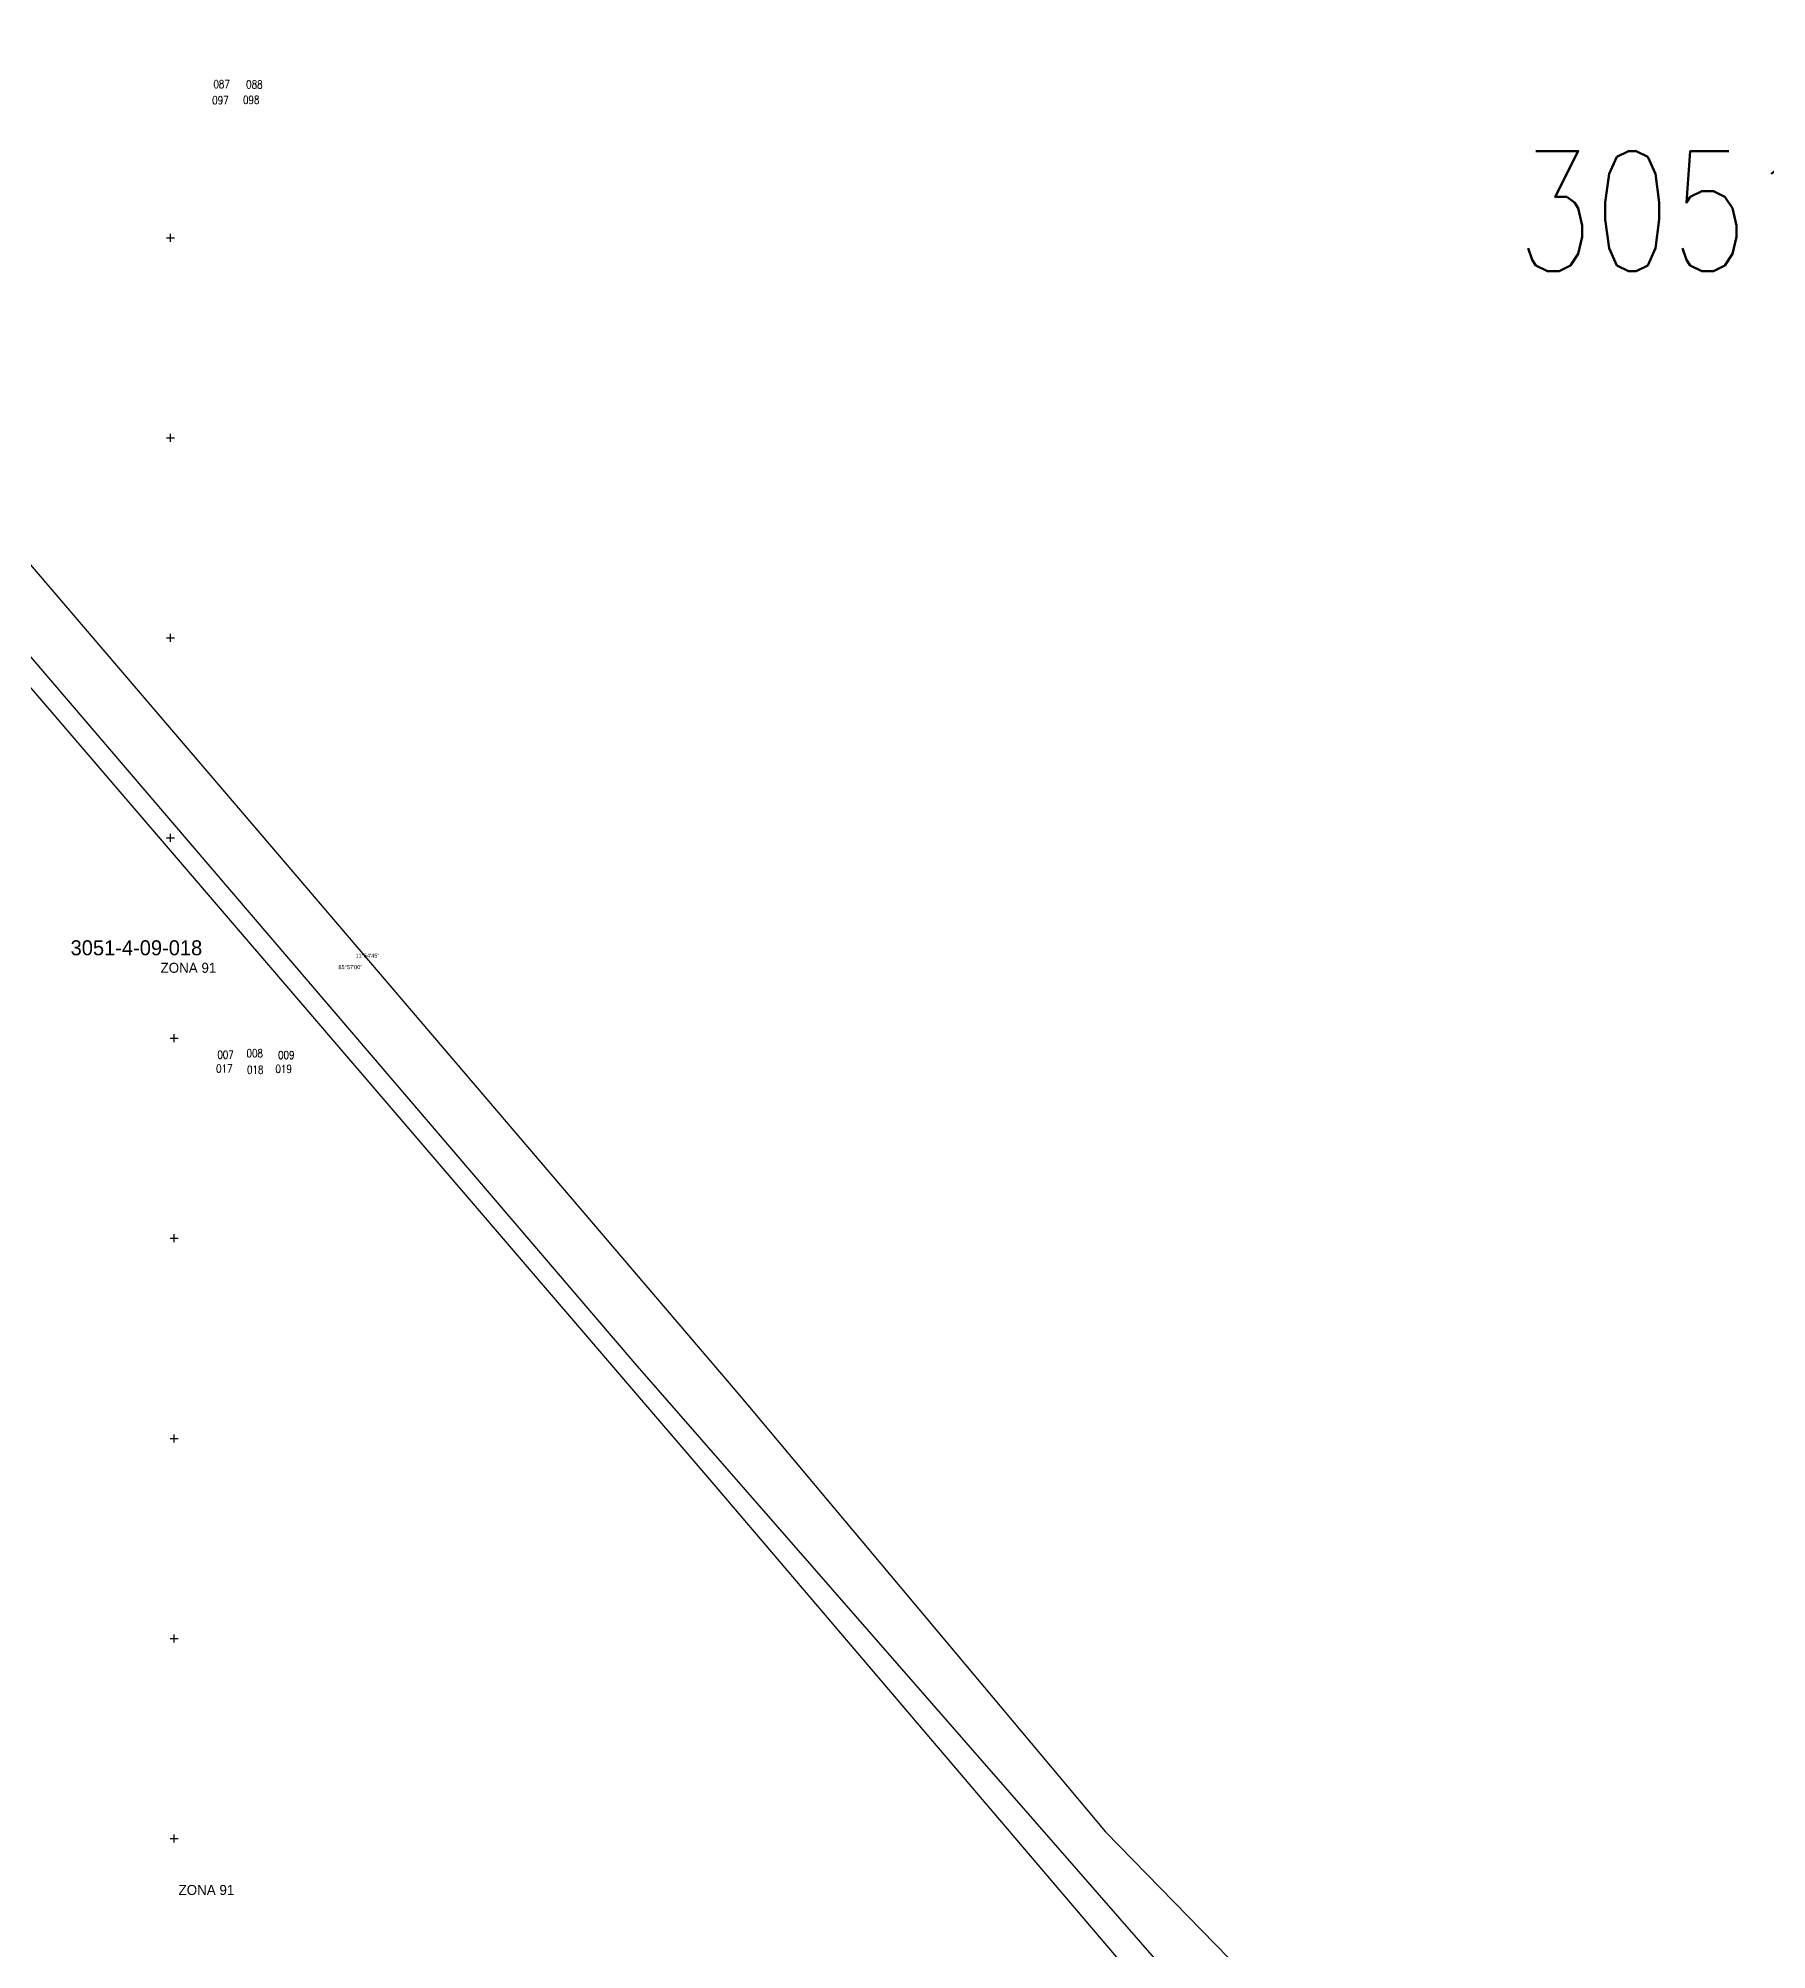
# Model space of a CAD drawing. Header units: metres. Extents: x 619047 to 657292, y 1301217 to 1319844.
# Drawn here: x 649424 to 650288, y 1317774 to 1318729 of the extents above; entities that cross this region are included whole.
import ezdxf
from ezdxf.enums import TextEntityAlignment as Align

# ---------------------------------------------------------------- set-up
doc = ezdxf.new("R2010")
doc.units = ezdxf.units.M
for name, color, linetype in [('1', 7, 'Continuous'), ('10', 7, 'Continuous'), ('2', 1, 'Continuous'), ('20', 7, 'Continuous'), ('42', 7, 'Continuous'), ('5', 7, 'Continuous'), ('7', 7, 'Continuous')]:
    doc.layers.add(name, color=color, linetype=linetype)
doc.layers.add('Nivel 10', color=7, linetype='Continuous', lineweight=0)
doc.layers.add('Nivel 3', color=7, linetype='Continuous', lineweight=0)
doc.styles.add('ROMANS', font='ROMANS', dxfattribs={"height": 0.2})
doc.styles.get("Standard").update_dxf_attribs({"font": 'arial.ttf'})
doc.styles.add('Style-ENGINEERING', font='ENGINEERING.shx')
doc.styles.add('Style-INTL_ISO', font='INTL_ISO.shx')

# ---------------------------------------------------------------- blocks, each defined once
blk = doc.blocks.new('COORD')
at = {"layer": '42', "color": 2, "linetype": 'Continuous'}
for p, q in [((-2, 0), (2, 0)), ((0, -2), (0, 2))]:
    blk.add_line(p, q, dxfattribs=at)

msp = doc.modelspace()

# ---------------------------------------------------------------- linework, layer by layer
at = {"layer": '2', "color": 1, "linetype": 'Continuous'}
for points in [[(649156.89073, 1318729.16733), (649286.80673, 1318575.11633), (649721.72073, 1318066.72933), (650041.19173, 1317701.08033), (650064.79273, 1317676.14133), (650148.29673, 1317601.30933), (650204.65073, 1317556.75733), (650295.03073, 1317496.14933), (650355.20573, 1317462.26833), (650420.21073, 1317430.41433), (650477.85673, 1317406.44933), (650526.36273, 1317389.10433), (650550.23773, 1317382.46533)], [(649190.44173, 1318729.29133), (649285.07873, 1318623.41133), (649541.10573, 1318323.92633), (649774.80173, 1318050.14033), (649956.98273, 1317832.59333), (650053.16673, 1317734.10633), (650134.12373, 1317652.41533), (650186.92173, 1317609.13933), (650241.49973, 1317566.87733), (650308.77573, 1317520.27833), (650398.14773, 1317468.82233), (650471.53573, 1317435.43233), (650538.83373, 1317409.67533), (650603.34773, 1317393.58133), (650649.06373, 1317381.57733), (650663.53873, 1317376.22133)]]:
    msp.add_lwpolyline(points, dxfattribs=at)
at = {"layer": '20', "color": 2, "linetype": 'Continuous'}
for p, q in [((649190.30773, 1318671.89833), (649763.29973, 1318003.88933)), ((649763.29973, 1318003.88933), (649996.86073, 1317729.86833))]:
    msp.add_line(p, q, dxfattribs=at)

# ---------------------------------------------------------------- block references
at = {"layer": '5', "color": 2, "linetype": 'Continuous'}
for p in [(649489.61773, 1318629.48933), (649489.61773, 1318529.48933), (649489.61773, 1318429.48933), (649489.61773, 1318329.48933), (649491.48573, 1318229.34733), (649491.48573, 1318129.34733), (649491.48573, 1318029.34733), (649491.48573, 1317929.34733), (649491.48573, 1317829.34733)]:
    msp.add_blockref('COORD', p, dxfattribs=at)

# ---------------------------------------------------------------- texts
at = {"layer": '1', "color": 7, "linetype": 'Continuous', "lineweight": 13, "style": 'ROMANS', "width": 0.75}
msp.add_text('3051-4-09-000', height=60, rotation=359.99996158, dxfattribs=at).set_placement((650430.60133, 1318642.87681), align=Align.MIDDLE_CENTER)
at = {"layer": '10', "color": 7, "linetype": 'Continuous', "style": 'ROMANS', "width": 0.8}
for s, p in [('087', (649515.2009, 1318706.33466)), ('088', (649531.5839, 1318706.18366)), ('097', (649514.5949, 1318698.28866)), ('098', (649529.9909, 1318698.44066)), ('007', (649517.18573, 1318221.14733)), ('008', (649531.76973, 1318221.85833)), ('009', (649547.54273, 1318220.99033)), ('017', (649516.53573, 1318214.20333)), ('018', (649531.98673, 1318213.61233)), ('019', (649546.24373, 1318214.04633))]:
    msp.add_text(s, height=4, dxfattribs=at).set_placement(p, align=Align.MIDDLE)
at = {"layer": '7', "color": 7, "linetype": 'Continuous', "width": 0.8}
for s, p in [('85%%d57\'00"', (649579.54973, 1318264.90533)), ('11%%d54\'45"', (649588.08473, 1318270.65933))]:
    msp.add_text(s, height=2, dxfattribs=at).set_placement(p, align=Align.MIDDLE)
at = {"layer": 'Nivel 10', "color": 7, "linetype": 'Continuous', "lineweight": -3, "style": 'Style-ENGINEERING'}
msp.add_text('3051-4-09-018', height=7.5, dxfattribs=at).set_placement((649472.6119, 1318274.58866), align=Align.MIDDLE_CENTER)
at = {"layer": 'Nivel 3', "color": 7, "linetype": 'Continuous', "lineweight": -3, "style": 'Style-INTL_ISO'}
for p in [(649498.6119, 1318264.58866), (649507.6119, 1317803.58866)]:
    msp.add_text('ZONA 91', height=4.999998, dxfattribs=at).set_placement(p, align=Align.MIDDLE_CENTER)

doc.saveas('drawing.dxf')
